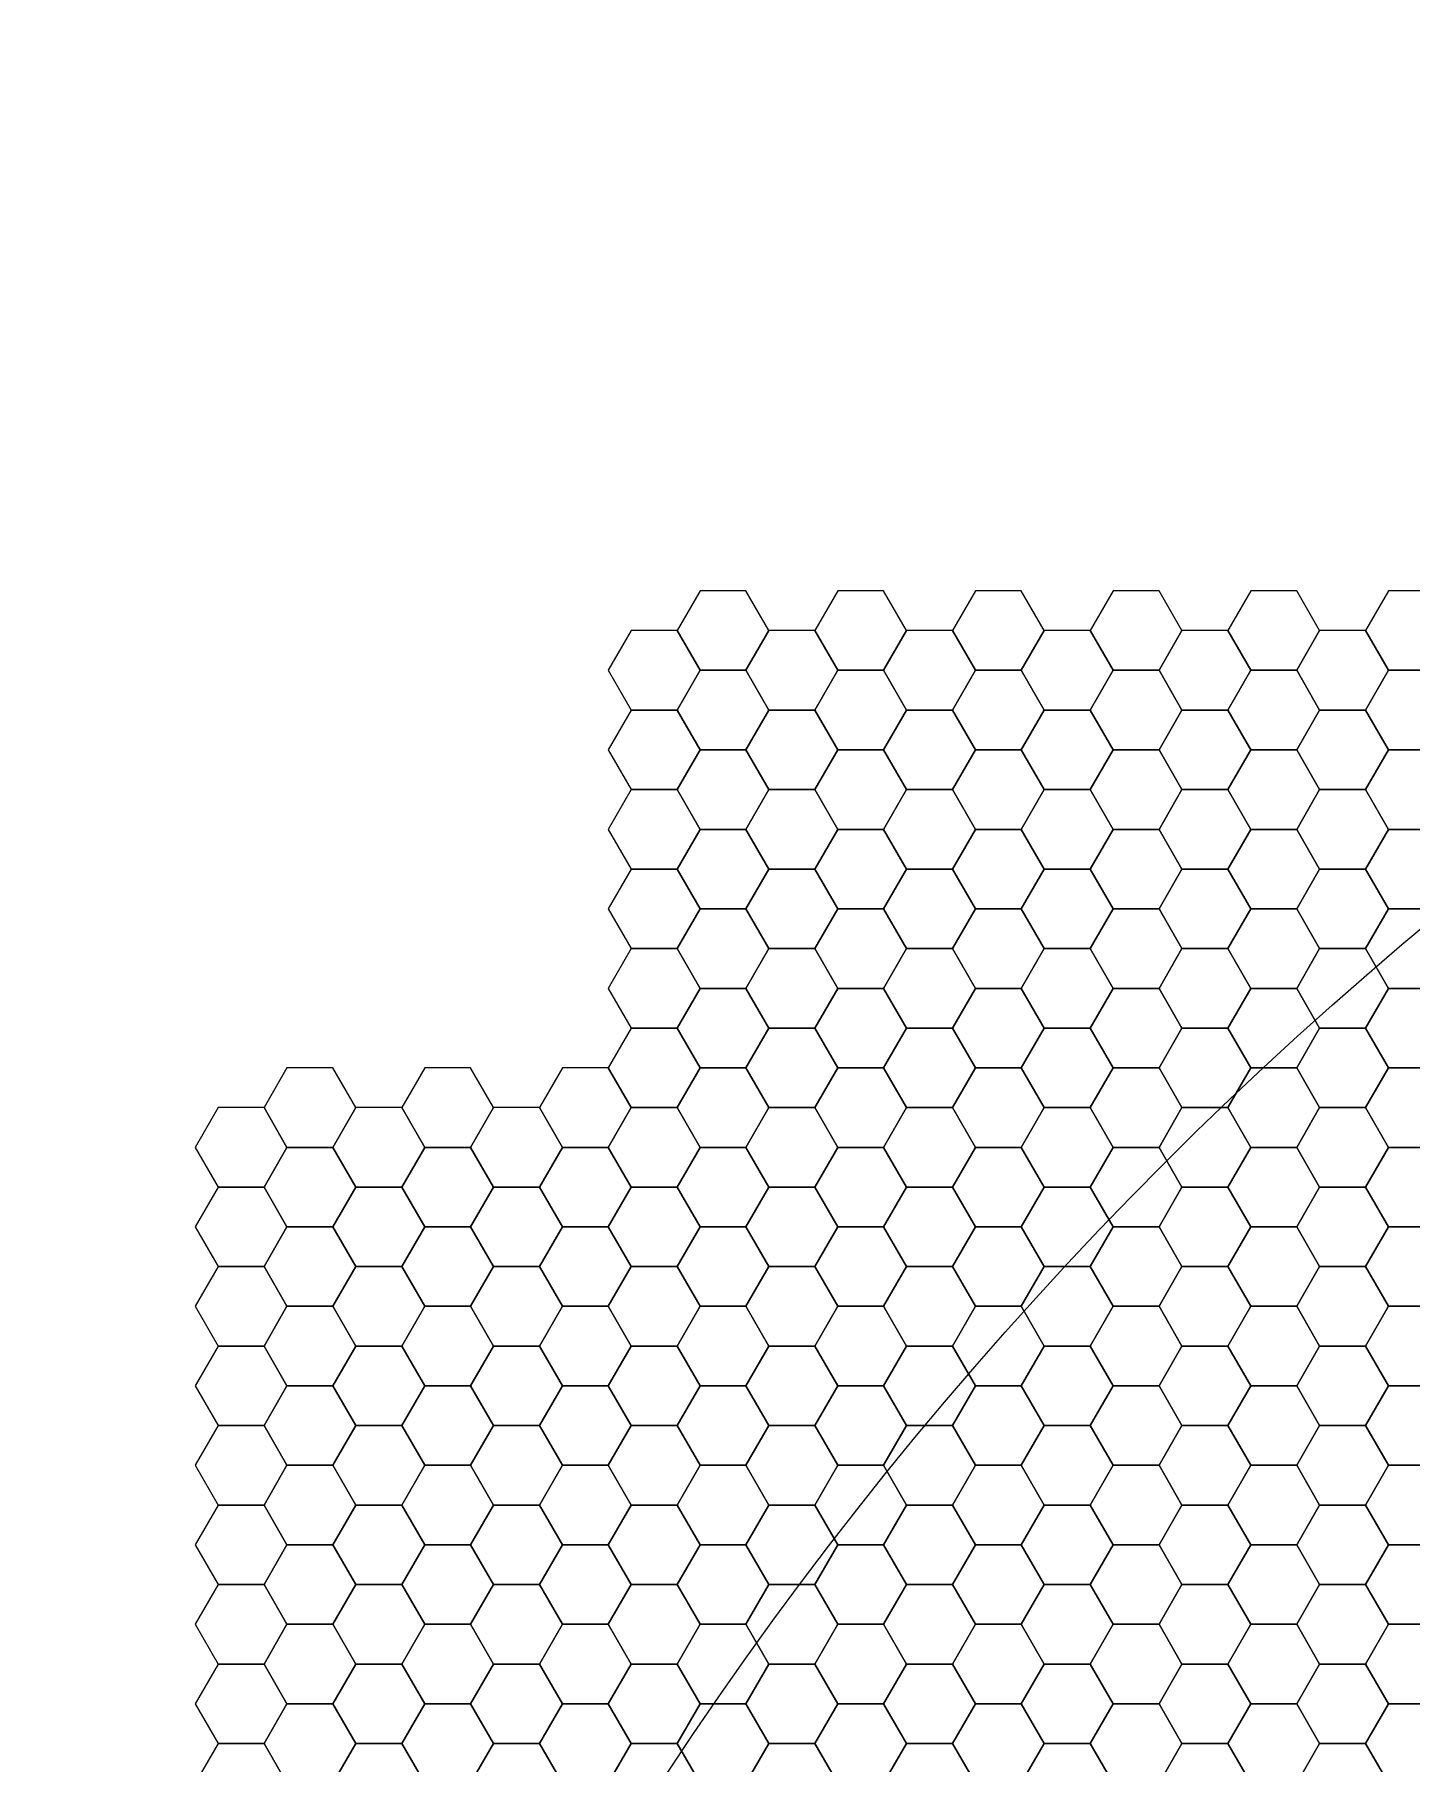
# Model space of a CAD drawing. Header units: inches. Extents: x 59 to 241, y -1 to 185.
# Drawn here: x 66 to 96, y 132.93 to 170.6 of the extents above; entities that cross this region are included whole.
import ezdxf

# ---------------------------------------------------------------- set-up
doc = ezdxf.new("R2010")
doc.units = ezdxf.units.IN
doc.header["$MEASUREMENT"] = 0
doc.layers.get('0').update_dxf_attribs({"lineweight": 0})

msp = doc.modelspace()

# ---------------------------------------------------------------- linework, layer by layer
at = {"color": 251, "linetype": 'Continuous', "lineweight": 0, "flags": 128}
for points in [[(81.5, 158.483), (80.5, 158.483), (80, 157.617), (80.5, 156.751), (81.5, 156.751), (82, 157.617)], [(84.5, 158.483), (83.5, 158.483), (83, 157.617), (83.5, 156.751), (84.5, 156.751), (85, 157.617)], [(87.5, 158.483), (86.5, 158.483), (86, 157.617), (86.5, 156.751), (87.5, 156.751), (88, 157.617)], [(90.5, 158.483), (89.5, 158.483), (89, 157.617), (89.5, 156.751), (90.5, 156.751), (91, 157.617)], [(93.5, 158.483), (92.5, 158.483), (92, 157.617), (92.5, 156.751), (93.5, 156.751), (94, 157.617)], [(96.5, 158.483), (95.5, 158.483), (95, 157.617), (95.5, 156.751), (96.5, 156.751), (97, 157.617)], [(80, 157.617), (79, 157.617), (78.5, 156.751), (79, 155.885), (80, 155.885), (80.5, 156.751)], [(83, 157.617), (82, 157.617), (81.5, 156.751), (82, 155.885), (83, 155.885), (83.5, 156.751)], [(86, 157.617), (85, 157.617), (84.5, 156.751), (85, 155.885), (86, 155.885), (86.5, 156.751)], [(89, 157.617), (88, 157.617), (87.5, 156.751), (88, 155.885), (89, 155.885), (89.5, 156.751)], [(92, 157.617), (91, 157.617), (90.5, 156.751), (91, 155.885), (92, 155.885), (92.5, 156.751)], [(95, 157.617), (94, 157.617), (93.5, 156.751), (94, 155.885), (95, 155.885), (95.5, 156.751)], [(81.5, 156.751), (80.5, 156.751), (80, 155.885), (80.5, 155.018), (81.5, 155.018), (82, 155.885)], [(84.5, 156.751), (83.5, 156.751), (83, 155.885), (83.5, 155.018), (84.5, 155.018), (85, 155.885)], [(87.5, 156.751), (86.5, 156.751), (86, 155.885), (86.5, 155.018), (87.5, 155.018), (88, 155.885)], [(90.5, 156.751), (89.5, 156.751), (89, 155.885), (89.5, 155.018), (90.5, 155.018), (91, 155.885)], [(93.5, 156.751), (92.5, 156.751), (92, 155.885), (92.5, 155.018), (93.5, 155.018), (94, 155.885)], [(96.5, 156.751), (95.5, 156.751), (95, 155.885), (95.5, 155.018), (96.5, 155.018), (97, 155.885)], [(80, 155.885), (79, 155.885), (78.5, 155.018), (79, 154.152), (80, 154.152), (80.5, 155.018)], [(83, 155.885), (82, 155.885), (81.5, 155.018), (82, 154.152), (83, 154.152), (83.5, 155.018)], [(86, 155.885), (85, 155.885), (84.5, 155.018), (85, 154.152), (86, 154.152), (86.5, 155.018)], [(89, 155.885), (88, 155.885), (87.5, 155.018), (88, 154.152), (89, 154.152), (89.5, 155.018)], [(92, 155.885), (91, 155.885), (90.5, 155.018), (91, 154.152), (92, 154.152), (92.5, 155.018)], [(95, 155.885), (94, 155.885), (93.5, 155.018), (94, 154.152), (95, 154.152), (95.5, 155.018)], [(81.5, 155.018), (80.5, 155.018), (80, 154.152), (80.5, 153.286), (81.5, 153.286), (82, 154.152)], [(84.5, 155.018), (83.5, 155.018), (83, 154.152), (83.5, 153.286), (84.5, 153.286), (85, 154.152)], [(87.5, 155.018), (86.5, 155.018), (86, 154.152), (86.5, 153.286), (87.5, 153.286), (88, 154.152)], [(90.5, 155.018), (89.5, 155.018), (89, 154.152), (89.5, 153.286), (90.5, 153.286), (91, 154.152)], [(93.5, 155.018), (92.5, 155.018), (92, 154.152), (92.5, 153.286), (93.5, 153.286), (94, 154.152)], [(96.5, 155.018), (95.5, 155.018), (95, 154.152), (95.5, 153.286), (96.5, 153.286), (97, 154.152)], [(80, 154.152), (79, 154.152), (78.5, 153.286), (79, 152.42), (80, 152.42), (80.5, 153.286)], [(83, 154.152), (82, 154.152), (81.5, 153.286), (82, 152.42), (83, 152.42), (83.5, 153.286)], [(86, 154.152), (85, 154.152), (84.5, 153.286), (85, 152.42), (86, 152.42), (86.5, 153.286)], [(89, 154.152), (88, 154.152), (87.5, 153.286), (88, 152.42), (89, 152.42), (89.5, 153.286)], [(92, 154.152), (91, 154.152), (90.5, 153.286), (91, 152.42), (92, 152.42), (92.5, 153.286)], [(95, 154.152), (94, 154.152), (93.5, 153.286), (94, 152.42), (95, 152.42), (95.5, 153.286)], [(81.5, 153.286), (80.5, 153.286), (80, 152.42), (80.5, 151.554), (81.5, 151.554), (82, 152.42)], [(84.5, 153.286), (83.5, 153.286), (83, 152.42), (83.5, 151.554), (84.5, 151.554), (85, 152.42)], [(87.5, 153.286), (86.5, 153.286), (86, 152.42), (86.5, 151.554), (87.5, 151.554), (88, 152.42)], [(90.5, 153.286), (89.5, 153.286), (89, 152.42), (89.5, 151.554), (90.5, 151.554), (91, 152.42)], [(93.5, 153.286), (92.5, 153.286), (92, 152.42), (92.5, 151.554), (93.5, 151.554), (94, 152.42)], [(96.5, 153.286), (95.5, 153.286), (95, 152.42), (95.5, 151.554), (96.5, 151.554), (97, 152.42)], [(80, 152.42), (79, 152.42), (78.5, 151.554), (79, 150.688), (80, 150.688), (80.5, 151.554)], [(83, 152.42), (82, 152.42), (81.5, 151.554), (82, 150.688), (83, 150.688), (83.5, 151.554)], [(86, 152.42), (85, 152.42), (84.5, 151.554), (85, 150.688), (86, 150.688), (86.5, 151.554)], [(89, 152.42), (88, 152.42), (87.5, 151.554), (88, 150.688), (89, 150.688), (89.5, 151.554)], [(92, 152.42), (91, 152.42), (90.5, 151.554), (91, 150.688), (92, 150.688), (92.5, 151.554)], [(95, 152.42), (94, 152.42), (93.5, 151.554), (94, 150.688), (95, 150.688), (95.5, 151.554)], [(81.5, 151.554), (80.5, 151.554), (80, 150.688), (80.5, 149.822), (81.5, 149.822), (82, 150.688)], [(84.5, 151.554), (83.5, 151.554), (83, 150.688), (83.5, 149.822), (84.5, 149.822), (85, 150.688)], [(87.5, 151.554), (86.5, 151.554), (86, 150.688), (86.5, 149.822), (87.5, 149.822), (88, 150.688)], [(90.5, 151.554), (89.5, 151.554), (89, 150.688), (89.5, 149.822), (90.5, 149.822), (91, 150.688)], [(93.5, 151.554), (92.5, 151.554), (92, 150.688), (92.5, 149.822), (93.5, 149.822), (94, 150.688)], [(96.5, 151.554), (95.5, 151.554), (95, 150.688), (95.5, 149.822), (96.5, 149.822), (97, 150.688)], [(80, 150.688), (79, 150.688), (78.5, 149.822), (79, 148.956), (80, 148.956), (80.5, 149.822)], [(83, 150.688), (82, 150.688), (81.5, 149.822), (82, 148.956), (83, 148.956), (83.5, 149.822)], [(86, 150.688), (85, 150.688), (84.5, 149.822), (85, 148.956), (86, 148.956), (86.5, 149.822)], [(89, 150.688), (88, 150.688), (87.5, 149.822), (88, 148.956), (89, 148.956), (89.5, 149.822)], [(92, 150.688), (91, 150.688), (90.5, 149.822), (91, 148.956), (92, 148.956), (92.5, 149.822)], [(95, 150.688), (94, 150.688), (93.5, 149.822), (94, 148.956), (95, 148.956), (95.5, 149.822)], [(81.5, 149.822), (80.5, 149.822), (80, 148.956), (80.5, 148.09), (81.5, 148.09), (82, 148.956)], [(84.5, 149.822), (83.5, 149.822), (83, 148.956), (83.5, 148.09), (84.5, 148.09), (85, 148.956)], [(87.5, 149.822), (86.5, 149.822), (86, 148.956), (86.5, 148.09), (87.5, 148.09), (88, 148.956)], [(90.5, 149.822), (89.5, 149.822), (89, 148.956), (89.5, 148.09), (90.5, 148.09), (91, 148.956)], [(93.5, 149.822), (92.5, 149.822), (92, 148.956), (92.5, 148.09), (93.5, 148.09), (94, 148.956)], [(96.5, 149.822), (95.5, 149.822), (95, 148.956), (95.5, 148.09), (96.5, 148.09), (97, 148.956)], [(80, 148.956), (79, 148.956), (78.5, 148.09), (79, 147.224), (80, 147.224), (80.5, 148.09)], [(83, 148.956), (82, 148.956), (81.5, 148.09), (82, 147.224), (83, 147.224), (83.5, 148.09)], [(86, 148.956), (85, 148.956), (84.5, 148.09), (85, 147.224), (86, 147.224), (86.5, 148.09)], [(89, 148.956), (88, 148.956), (87.5, 148.09), (88, 147.224), (89, 147.224), (89.5, 148.09)], [(92, 148.956), (91, 148.956), (90.5, 148.09), (91, 147.224), (92, 147.224), (92.5, 148.09)], [(95, 148.956), (94, 148.956), (93.5, 148.09), (94, 147.224), (95, 147.224), (95.5, 148.09)], [(72.5, 148.09), (71.5, 148.09), (71, 147.224), (71.5, 146.358), (72.5, 146.358), (73, 147.224)], [(75.5, 148.09), (74.5, 148.09), (74, 147.224), (74.5, 146.358), (75.5, 146.358), (76, 147.224)], [(78.5, 148.09), (77.5, 148.09), (77, 147.224), (77.5, 146.358), (78.5, 146.358), (79, 147.224)], [(81.5, 148.09), (80.5, 148.09), (80, 147.224), (80.5, 146.358), (81.5, 146.358), (82, 147.224)], [(84.5, 148.09), (83.5, 148.09), (83, 147.224), (83.5, 146.358), (84.5, 146.358), (85, 147.224)], [(87.5, 148.09), (86.5, 148.09), (86, 147.224), (86.5, 146.358), (87.5, 146.358), (88, 147.224)], [(90.5, 148.09), (89.5, 148.09), (89, 147.224), (89.5, 146.358), (90.5, 146.358), (91, 147.224)], [(93.5, 148.09), (92.5, 148.09), (92, 147.224), (92.5, 146.358), (93.5, 146.358), (94, 147.224)], [(96.5, 148.09), (95.5, 148.09), (95, 147.224), (95.5, 146.358), (96.5, 146.358), (97, 147.224)], [(71, 147.224), (70, 147.224), (69.5, 146.358), (70, 145.492), (71, 145.492), (71.5, 146.358)], [(74, 147.224), (73, 147.224), (72.5, 146.358), (73, 145.492), (74, 145.492), (74.5, 146.358)], [(77, 147.224), (76, 147.224), (75.5, 146.358), (76, 145.492), (77, 145.492), (77.5, 146.358)], [(80, 147.224), (79, 147.224), (78.5, 146.358), (79, 145.492), (80, 145.492), (80.5, 146.358)], [(83, 147.224), (82, 147.224), (81.5, 146.358), (82, 145.492), (83, 145.492), (83.5, 146.358)], [(86, 147.224), (85, 147.224), (84.5, 146.358), (85, 145.492), (86, 145.492), (86.5, 146.358)], [(89, 147.224), (88, 147.224), (87.5, 146.358), (88, 145.492), (89, 145.492), (89.5, 146.358)], [(92, 147.224), (91, 147.224), (90.5, 146.358), (91, 145.492), (92, 145.492), (92.5, 146.358)], [(95, 147.224), (94, 147.224), (93.5, 146.358), (94, 145.492), (95, 145.492), (95.5, 146.358)], [(72.5, 146.358), (71.5, 146.358), (71, 145.492), (71.5, 144.626), (72.5, 144.626), (73, 145.492)], [(75.5, 146.358), (74.5, 146.358), (74, 145.492), (74.5, 144.626), (75.5, 144.626), (76, 145.492)], [(78.5, 146.358), (77.5, 146.358), (77, 145.492), (77.5, 144.626), (78.5, 144.626), (79, 145.492)], [(81.5, 146.358), (80.5, 146.358), (80, 145.492), (80.5, 144.626), (81.5, 144.626), (82, 145.492)], [(84.5, 146.358), (83.5, 146.358), (83, 145.492), (83.5, 144.626), (84.5, 144.626), (85, 145.492)], [(87.5, 146.358), (86.5, 146.358), (86, 145.492), (86.5, 144.626), (87.5, 144.626), (88, 145.492)], [(90.5, 146.358), (89.5, 146.358), (89, 145.492), (89.5, 144.626), (90.5, 144.626), (91, 145.492)], [(93.5, 146.358), (92.5, 146.358), (92, 145.492), (92.5, 144.626), (93.5, 144.626), (94, 145.492)], [(96.5, 146.358), (95.5, 146.358), (95, 145.492), (95.5, 144.626), (96.5, 144.626), (97, 145.492)], [(71, 145.492), (70, 145.492), (69.5, 144.626), (70, 143.76), (71, 143.76), (71.5, 144.626)], [(74, 145.492), (73, 145.492), (72.5, 144.626), (73, 143.76), (74, 143.76), (74.5, 144.626)], [(77, 145.492), (76, 145.492), (75.5, 144.626), (76, 143.76), (77, 143.76), (77.5, 144.626)], [(80, 145.492), (79, 145.492), (78.5, 144.626), (79, 143.76), (80, 143.76), (80.5, 144.626)], [(83, 145.492), (82, 145.492), (81.5, 144.626), (82, 143.76), (83, 143.76), (83.5, 144.626)], [(86, 145.492), (85, 145.492), (84.5, 144.626), (85, 143.76), (86, 143.76), (86.5, 144.626)], [(89, 145.492), (88, 145.492), (87.5, 144.626), (88, 143.76), (89, 143.76), (89.5, 144.626)], [(92, 145.492), (91, 145.492), (90.5, 144.626), (91, 143.76), (92, 143.76), (92.5, 144.626)], [(95, 145.492), (94, 145.492), (93.5, 144.626), (94, 143.76), (95, 143.76), (95.5, 144.626)], [(72.5, 144.626), (71.5, 144.626), (71, 143.76), (71.5, 142.894), (72.5, 142.894), (73, 143.76)], [(75.5, 144.626), (74.5, 144.626), (74, 143.76), (74.5, 142.894), (75.5, 142.894), (76, 143.76)], [(78.5, 144.626), (77.5, 144.626), (77, 143.76), (77.5, 142.894), (78.5, 142.894), (79, 143.76)], [(81.5, 144.626), (80.5, 144.626), (80, 143.76), (80.5, 142.894), (81.5, 142.894), (82, 143.76)], [(84.5, 144.626), (83.5, 144.626), (83, 143.76), (83.5, 142.894), (84.5, 142.894), (85, 143.76)], [(87.5, 144.626), (86.5, 144.626), (86, 143.76), (86.5, 142.894), (87.5, 142.894), (88, 143.76)], [(90.5, 144.626), (89.5, 144.626), (89, 143.76), (89.5, 142.894), (90.5, 142.894), (91, 143.76)], [(93.5, 144.626), (92.5, 144.626), (92, 143.76), (92.5, 142.894), (93.5, 142.894), (94, 143.76)], [(96.5, 144.626), (95.5, 144.626), (95, 143.76), (95.5, 142.894), (96.5, 142.894), (97, 143.76)], [(71, 143.76), (70, 143.76), (69.5, 142.894), (70, 142.028), (71, 142.028), (71.5, 142.894)], [(74, 143.76), (73, 143.76), (72.5, 142.894), (73, 142.028), (74, 142.028), (74.5, 142.894)], [(77, 143.76), (76, 143.76), (75.5, 142.894), (76, 142.028), (77, 142.028), (77.5, 142.894)], [(80, 143.76), (79, 143.76), (78.5, 142.894), (79, 142.028), (80, 142.028), (80.5, 142.894)], [(83, 143.76), (82, 143.76), (81.5, 142.894), (82, 142.028), (83, 142.028), (83.5, 142.894)], [(86, 143.76), (85, 143.76), (84.5, 142.894), (85, 142.028), (86, 142.028), (86.5, 142.894)], [(89, 143.76), (88, 143.76), (87.5, 142.894), (88, 142.028), (89, 142.028), (89.5, 142.894)], [(92, 143.76), (91, 143.76), (90.5, 142.894), (91, 142.028), (92, 142.028), (92.5, 142.894)], [(95, 143.76), (94, 143.76), (93.5, 142.894), (94, 142.028), (95, 142.028), (95.5, 142.894)], [(72.5, 142.894), (71.5, 142.894), (71, 142.028), (71.5, 141.162), (72.5, 141.162), (73, 142.028)], [(75.5, 142.894), (74.5, 142.894), (74, 142.028), (74.5, 141.162), (75.5, 141.162), (76, 142.028)], [(78.5, 142.894), (77.5, 142.894), (77, 142.028), (77.5, 141.162), (78.5, 141.162), (79, 142.028)], [(81.5, 142.894), (80.5, 142.894), (80, 142.028), (80.5, 141.162), (81.5, 141.162), (82, 142.028)], [(84.5, 142.894), (83.5, 142.894), (83, 142.028), (83.5, 141.162), (84.5, 141.162), (85, 142.028)], [(87.5, 142.894), (86.5, 142.894), (86, 142.028), (86.5, 141.162), (87.5, 141.162), (88, 142.028)], [(90.5, 142.894), (89.5, 142.894), (89, 142.028), (89.5, 141.162), (90.5, 141.162), (91, 142.028)], [(93.5, 142.894), (92.5, 142.894), (92, 142.028), (92.5, 141.162), (93.5, 141.162), (94, 142.028)], [(96.5, 142.894), (95.5, 142.894), (95, 142.028), (95.5, 141.162), (96.5, 141.162), (97, 142.028)], [(71, 142.028), (70, 142.028), (69.5, 141.162), (70, 140.296), (71, 140.296), (71.5, 141.162)], [(74, 142.028), (73, 142.028), (72.5, 141.162), (73, 140.296), (74, 140.296), (74.5, 141.162)], [(77, 142.028), (76, 142.028), (75.5, 141.162), (76, 140.296), (77, 140.296), (77.5, 141.162)], [(80, 142.028), (79, 142.028), (78.5, 141.162), (79, 140.296), (80, 140.296), (80.5, 141.162)], [(83, 142.028), (82, 142.028), (81.5, 141.162), (82, 140.296), (83, 140.296), (83.5, 141.162)], [(86, 142.028), (85, 142.028), (84.5, 141.162), (85, 140.296), (86, 140.296), (86.5, 141.162)], [(89, 142.028), (88, 142.028), (87.5, 141.162), (88, 140.296), (89, 140.296), (89.5, 141.162)], [(92, 142.028), (91, 142.028), (90.5, 141.162), (91, 140.296), (92, 140.296), (92.5, 141.162)], [(95, 142.028), (94, 142.028), (93.5, 141.162), (94, 140.296), (95, 140.296), (95.5, 141.162)], [(72.5, 141.162), (71.5, 141.162), (71, 140.296), (71.5, 139.43), (72.5, 139.43), (73, 140.296)], [(75.5, 141.162), (74.5, 141.162), (74, 140.296), (74.5, 139.43), (75.5, 139.43), (76, 140.296)], [(78.5, 141.162), (77.5, 141.162), (77, 140.296), (77.5, 139.43), (78.5, 139.43), (79, 140.296)], [(81.5, 141.162), (80.5, 141.162), (80, 140.296), (80.5, 139.43), (81.5, 139.43), (82, 140.296)], [(84.5, 141.162), (83.5, 141.162), (83, 140.296), (83.5, 139.43), (84.5, 139.43), (85, 140.296)], [(87.5, 141.162), (86.5, 141.162), (86, 140.296), (86.5, 139.43), (87.5, 139.43), (88, 140.296)], [(90.5, 141.162), (89.5, 141.162), (89, 140.296), (89.5, 139.43), (90.5, 139.43), (91, 140.296)], [(93.5, 141.162), (92.5, 141.162), (92, 140.296), (92.5, 139.43), (93.5, 139.43), (94, 140.296)], [(96.5, 141.162), (95.5, 141.162), (95, 140.296), (95.5, 139.43), (96.5, 139.43), (97, 140.296)], [(71, 140.296), (70, 140.296), (69.5, 139.43), (70, 138.564), (71, 138.564), (71.5, 139.43)], [(74, 140.296), (73, 140.296), (72.5, 139.43), (73, 138.564), (74, 138.564), (74.5, 139.43)], [(77, 140.296), (76, 140.296), (75.5, 139.43), (76, 138.564), (77, 138.564), (77.5, 139.43)], [(80, 140.296), (79, 140.296), (78.5, 139.43), (79, 138.564), (80, 138.564), (80.5, 139.43)], [(83, 140.296), (82, 140.296), (81.5, 139.43), (82, 138.564), (83, 138.564), (83.5, 139.43)], [(86, 140.296), (85, 140.296), (84.5, 139.43), (85, 138.564), (86, 138.564), (86.5, 139.43)], [(89, 140.296), (88, 140.296), (87.5, 139.43), (88, 138.564), (89, 138.564), (89.5, 139.43)], [(92, 140.296), (91, 140.296), (90.5, 139.43), (91, 138.564), (92, 138.564), (92.5, 139.43)], [(95, 140.296), (94, 140.296), (93.5, 139.43), (94, 138.564), (95, 138.564), (95.5, 139.43)], [(72.5, 139.43), (71.5, 139.43), (71, 138.564), (71.5, 137.698), (72.5, 137.698), (73, 138.564)], [(75.5, 139.43), (74.5, 139.43), (74, 138.564), (74.5, 137.698), (75.5, 137.698), (76, 138.564)], [(78.5, 139.43), (77.5, 139.43), (77, 138.564), (77.5, 137.698), (78.5, 137.698), (79, 138.564)], [(81.5, 139.43), (80.5, 139.43), (80, 138.564), (80.5, 137.698), (81.5, 137.698), (82, 138.564)], [(84.5, 139.43), (83.5, 139.43), (83, 138.564), (83.5, 137.698), (84.5, 137.698), (85, 138.564)], [(87.5, 139.43), (86.5, 139.43), (86, 138.564), (86.5, 137.698), (87.5, 137.698), (88, 138.564)], [(90.5, 139.43), (89.5, 139.43), (89, 138.564), (89.5, 137.698), (90.5, 137.698), (91, 138.564)], [(93.5, 139.43), (92.5, 139.43), (92, 138.564), (92.5, 137.698), (93.5, 137.698), (94, 138.564)], [(96.5, 139.43), (95.5, 139.43), (95, 138.564), (95.5, 137.698), (96.5, 137.698), (97, 138.564)], [(71, 138.564), (70, 138.564), (69.5, 137.698), (70, 136.832), (71, 136.832), (71.5, 137.698)], [(74, 138.564), (73, 138.564), (72.5, 137.698), (73, 136.832), (74, 136.832), (74.5, 137.698)], [(77, 138.564), (76, 138.564), (75.5, 137.698), (76, 136.832), (77, 136.832), (77.5, 137.698)], [(80, 138.564), (79, 138.564), (78.5, 137.698), (79, 136.832), (80, 136.832), (80.5, 137.698)], [(83, 138.564), (82, 138.564), (81.5, 137.698), (82, 136.832), (83, 136.832), (83.5, 137.698)], [(86, 138.564), (85, 138.564), (84.5, 137.698), (85, 136.832), (86, 136.832), (86.5, 137.698)], [(89, 138.564), (88, 138.564), (87.5, 137.698), (88, 136.832), (89, 136.832), (89.5, 137.698)], [(92, 138.564), (91, 138.564), (90.5, 137.698), (91, 136.832), (92, 136.832), (92.5, 137.698)], [(95, 138.564), (94, 138.564), (93.5, 137.698), (94, 136.832), (95, 136.832), (95.5, 137.698)], [(72.5, 137.698), (71.5, 137.698), (71, 136.832), (71.5, 135.966), (72.5, 135.966), (73, 136.832)], [(75.5, 137.698), (74.5, 137.698), (74, 136.832), (74.5, 135.966), (75.5, 135.966), (76, 136.832)], [(78.5, 137.698), (77.5, 137.698), (77, 136.832), (77.5, 135.966), (78.5, 135.966), (79, 136.832)], [(81.5, 137.698), (80.5, 137.698), (80, 136.832), (80.5, 135.966), (81.5, 135.966), (82, 136.832)], [(84.5, 137.698), (83.5, 137.698), (83, 136.832), (83.5, 135.966), (84.5, 135.966), (85, 136.832)], [(87.5, 137.698), (86.5, 137.698), (86, 136.832), (86.5, 135.966), (87.5, 135.966), (88, 136.832)], [(90.5, 137.698), (89.5, 137.698), (89, 136.832), (89.5, 135.966), (90.5, 135.966), (91, 136.832)], [(93.5, 137.698), (92.5, 137.698), (92, 136.832), (92.5, 135.966), (93.5, 135.966), (94, 136.832)], [(96.5, 137.698), (95.5, 137.698), (95, 136.832), (95.5, 135.966), (96.5, 135.966), (97, 136.832)], [(71, 136.832), (70, 136.832), (69.5, 135.966), (70, 135.1), (71, 135.1), (71.5, 135.966)], [(74, 136.832), (73, 136.832), (72.5, 135.966), (73, 135.1), (74, 135.1), (74.5, 135.966)], [(77, 136.832), (76, 136.832), (75.5, 135.966), (76, 135.1), (77, 135.1), (77.5, 135.966)], [(80, 136.832), (79, 136.832), (78.5, 135.966), (79, 135.1), (80, 135.1), (80.5, 135.966)], [(83, 136.832), (82, 136.832), (81.5, 135.966), (82, 135.1), (83, 135.1), (83.5, 135.966)], [(86, 136.832), (85, 136.832), (84.5, 135.966), (85, 135.1), (86, 135.1), (86.5, 135.966)], [(89, 136.832), (88, 136.832), (87.5, 135.966), (88, 135.1), (89, 135.1), (89.5, 135.966)], [(92, 136.832), (91, 136.832), (90.5, 135.966), (91, 135.1), (92, 135.1), (92.5, 135.966)], [(95, 136.832), (94, 136.832), (93.5, 135.966), (94, 135.1), (95, 135.1), (95.5, 135.966)], [(72.5, 135.966), (71.5, 135.966), (71, 135.1), (71.5, 134.234), (72.5, 134.234), (73, 135.1)], [(75.5, 135.966), (74.5, 135.966), (74, 135.1), (74.5, 134.234), (75.5, 134.234), (76, 135.1)], [(78.5, 135.966), (77.5, 135.966), (77, 135.1), (77.5, 134.234), (78.5, 134.234), (79, 135.1)], [(81.5, 135.966), (80.5, 135.966), (80, 135.1), (80.5, 134.234), (81.5, 134.234), (82, 135.1)], [(84.5, 135.966), (83.5, 135.966), (83, 135.1), (83.5, 134.234), (84.5, 134.234), (85, 135.1)], [(87.5, 135.966), (86.5, 135.966), (86, 135.1), (86.5, 134.234), (87.5, 134.234), (88, 135.1)], [(90.5, 135.966), (89.5, 135.966), (89, 135.1), (89.5, 134.234), (90.5, 134.234), (91, 135.1)], [(93.5, 135.966), (92.5, 135.966), (92, 135.1), (92.5, 134.234), (93.5, 134.234), (94, 135.1)], [(96.5, 135.966), (95.5, 135.966), (95, 135.1), (95.5, 134.234), (96.5, 134.234), (97, 135.1)], [(71, 135.1), (70, 135.1), (69.5, 134.234), (70, 133.368), (71, 133.368), (71.5, 134.234)], [(74, 135.1), (73, 135.1), (72.5, 134.234), (73, 133.368), (74, 133.368), (74.5, 134.234)], [(77, 135.1), (76, 135.1), (75.5, 134.234), (76, 133.368), (77, 133.368), (77.5, 134.234)], [(80, 135.1), (79, 135.1), (78.5, 134.234), (79, 133.368), (80, 133.368), (80.5, 134.234)], [(83, 135.1), (82, 135.1), (81.5, 134.234), (82, 133.368), (83, 133.368), (83.5, 134.234)], [(86, 135.1), (85, 135.1), (84.5, 134.234), (85, 133.368), (86, 133.368), (86.5, 134.234)], [(89, 135.1), (88, 135.1), (87.5, 134.234), (88, 133.368), (89, 133.368), (89.5, 134.234)], [(92, 135.1), (91, 135.1), (90.5, 134.234), (91, 133.368), (92, 133.368), (92.5, 134.234)], [(95, 135.1), (94, 135.1), (93.5, 134.234), (94, 133.368), (95, 133.368), (95.5, 134.234)], [(72.5, 134.234), (71.5, 134.234), (71, 133.368), (71.5, 132.502), (72.5, 132.502), (73, 133.368)], [(75.5, 134.234), (74.5, 134.234), (74, 133.368), (74.5, 132.502), (75.5, 132.502), (76, 133.368)], [(78.5, 134.234), (77.5, 134.234), (77, 133.368), (77.5, 132.502), (78.5, 132.502), (79, 133.368)], [(81.5, 134.234), (80.5, 134.234), (80, 133.368), (80.5, 132.502), (81.5, 132.502), (82, 133.368)], [(84.5, 134.234), (83.5, 134.234), (83, 133.368), (83.5, 132.502), (84.5, 132.502), (85, 133.368)], [(87.5, 134.234), (86.5, 134.234), (86, 133.368), (86.5, 132.502), (87.5, 132.502), (88, 133.368)], [(90.5, 134.234), (89.5, 134.234), (89, 133.368), (89.5, 132.502), (90.5, 132.502), (91, 133.368)], [(93.5, 134.234), (92.5, 134.234), (92, 133.368), (92.5, 132.502), (93.5, 132.502), (94, 133.368)], [(96.5, 134.234), (95.5, 134.234), (95, 133.368), (95.5, 132.502), (96.5, 132.502), (97, 133.368)], [(71, 133.368), (70, 133.368), (69.5, 132.502), (70, 131.636), (71, 131.636), (71.5, 132.502)], [(74, 133.368), (73, 133.368), (72.5, 132.502), (73, 131.636), (74, 131.636), (74.5, 132.502)], [(77, 133.368), (76, 133.368), (75.5, 132.502), (76, 131.636), (77, 131.636), (77.5, 132.502)], [(80, 133.368), (79, 133.368), (78.5, 132.502), (79, 131.636), (80, 131.636), (80.5, 132.502)], [(83, 133.368), (82, 133.368), (81.5, 132.502), (82, 131.636), (83, 131.636), (83.5, 132.502)], [(86, 133.368), (85, 133.368), (84.5, 132.502), (85, 131.636), (86, 131.636), (86.5, 132.502)], [(89, 133.368), (88, 133.368), (87.5, 132.502), (88, 131.636), (89, 131.636), (89.5, 132.502)], [(92, 133.368), (91, 133.368), (90.5, 132.502), (91, 131.636), (92, 131.636), (92.5, 132.502)], [(95, 133.368), (94, 133.368), (93.5, 132.502), (94, 131.636), (95, 131.636), (95.5, 132.502)]]:
    msp.add_lwpolyline(points, close=True, dxfattribs=at)
at = {"color": 7, "linetype": 'Continuous', "lineweight": 0}
msp.add_circle((150, 86.602), 84, dxfattribs=at)

doc.saveas('drawing.dxf')
